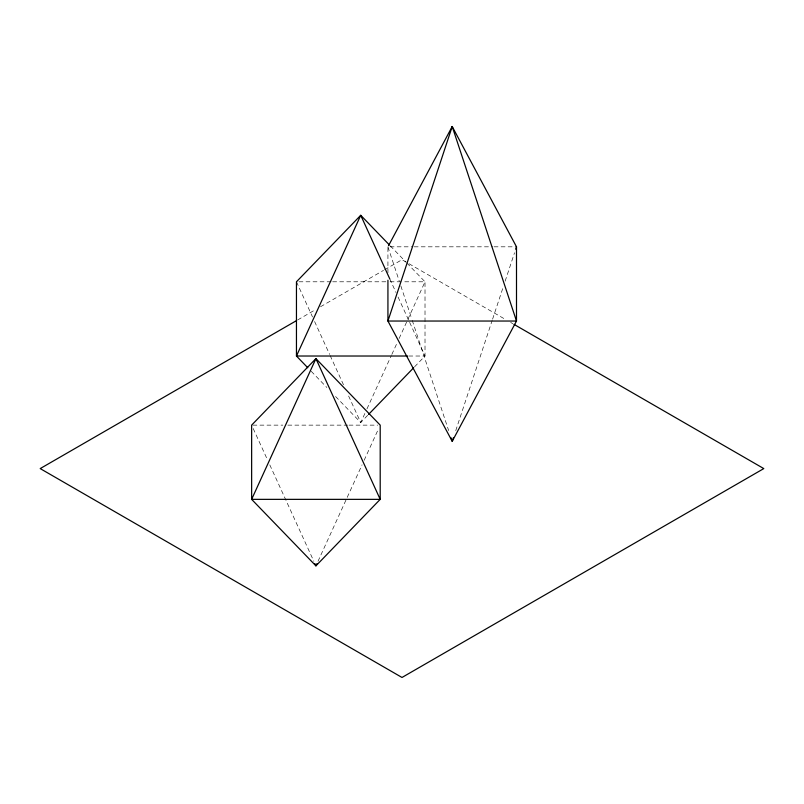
<?xml version="1.0" encoding="UTF-8"?>
<svg xmlns="http://www.w3.org/2000/svg" width="804" height="804" viewBox="0 0 804 804"><rect width="100%" height="100%" fill="white"/><g stroke="black" fill="none" stroke-linecap="round" stroke-linejoin="round"><path stroke-width="0.6" stroke-dasharray="4.02 3.01" d="M455.737 430.653L492.199 320.354M492.591 319.168L503.565 285.953M505.133 281.209L514.54 252.747M364.885 413.447L360.735 422.532L335.539 396.462M366.956 408.914L391.317 355.569M391.839 354.433L397.025 343.087M399.096 338.544L407.387 320.384M407.909 319.248L425.014 281.792L406.774 262.918M317.992 561.323L362.061 464.853M364.132 460.32L378.644 428.532M367.679 415.336L360.735 422.532L348.293 395.297M414.593 366.805L425.014 356.021L425.014 281.792L402.553 281.792M297.701 319.922L315.078 309.892M320.515 306.746L383.528 270.365M384.613 269.742L402 259.702L505.213 319.299M387.93 272.797L387.93 246.818L412.894 246.818M414.14 246.818L492.782 246.818M494.028 246.818L516.5 246.818M298.947 281.792L331.399 281.792M332.645 281.792L388.814 281.792M390.071 281.792L401.296 281.792M408.784 356.021L425.014 356.021L408.945 320.836M252.888 425.135L282.847 425.135M287.832 425.135L347.75 425.135M348.996 425.135L377.709 425.135M510.651 322.434L512.821 323.69M390.272 245.843L405.909 262.024M311.218 371.297L326.856 387.478M389.759 278.847L395.98 292.465M398.06 297.008L408.422 319.701M296.455 281.792L312.525 316.977M314.595 321.52L329.63 354.433M330.153 355.569L344.142 386.211M253.19 428.532L267.712 460.32M269.782 464.853L313.851 561.323M387.93 246.818L399.297 281.209M400.864 285.953L411.839 319.168M412.231 320.354L448.682 430.653"/><path stroke-width="1.21" d="M453.386 437.768L452.21 441.326L387.93 321.037L387.93 280.214M515.716 249.19L516.5 246.818L452.21 126.529L388.523 245.712M316.957 563.594L315.922 565.865L251.642 499.354L251.642 425.135L315.922 358.624L380.202 425.135L380.202 499.354L315.922 565.865L314.887 563.594M368.554 414.442L413.718 367.709M296.616 320.555L40.2 468.591L402 677.47L763.8 468.591L513.907 324.313M407.538 356.021L296.455 356.021L296.455 281.792L360.735 215.291L389.397 244.949M307.741 367.709L296.455 356.021L360.735 215.291L389.759 278.847M451.034 437.768L452.21 441.326L516.5 321.037L516.5 246.818M452.21 126.529L387.93 321.037L516.5 321.037L452.21 126.529M315.922 358.624L251.642 499.354L380.202 499.354L315.922 358.624"/></g></svg>
